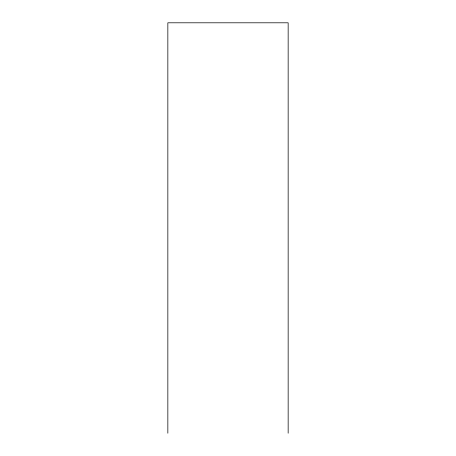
<?xml version="1.0" encoding="UTF-8"?>
<svg xmlns="http://www.w3.org/2000/svg" width="456" height="456" viewBox="0 0 456 456"><rect width="100%" height="100%" fill="white"/><g stroke="black" fill="none" stroke-linecap="round" stroke-linejoin="round"><path stroke-width="0.68" d="M288.158 433.2L288.158 22.8L167.842 22.8L167.842 433.2"/></g></svg>
